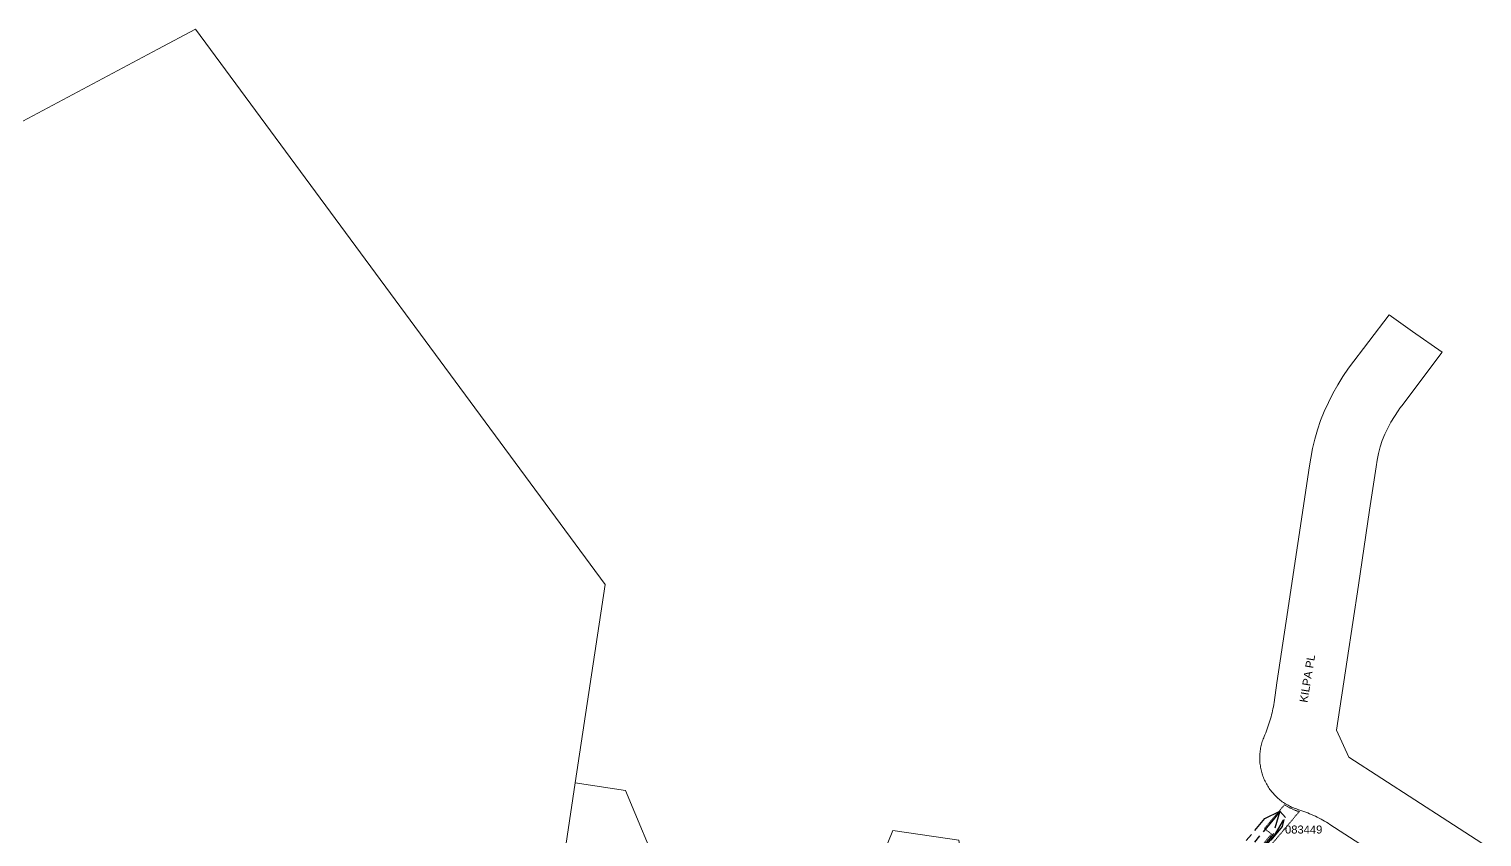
# Model space of a CAD drawing. Header units: metres. Extents: x 300268 to 302887, y 6172399 to 6173904.
# Drawn here: x 301193.7 to 301520.5, y 6173722.6 to 6173904.4 of the extents above; entities that cross this region are included whole.
import ezdxf

# ---------------------------------------------------------------- set-up
doc = ezdxf.new("R2010")
doc.units = ezdxf.units.M
for name, pattern in [('Cable Exist UG', [8.2, 4, -1.2, 1.8, -1.2]), ('HIDDEN', [0.375, 0.25, -0.125]), ('HIDDEN2', [0.1875, 0.125, -0.0625])]:
    doc.linetypes.add(name, pattern=pattern)
for name, color, linetype, lineweight in [('Cadastre Land Parcels_SP_EXT', 9, 'Continuous', 5), ('Cadastre Other Property_SP_EXT', 9, 'HIDDEN', 5), ('Cadastre Roads_SP_EXT', 9, 'Continuous', 5)]:
    doc.layers.add(name, color=color, linetype=linetype, lineweight=lineweight)
for name, color, linetype in [('Mains_HV_EXT', 7, 'Continuous'), ('Mains_LV_EXT', 7, 'Continuous'), ('Mains_SL_EXT', 7, 'Continuous'), ('Trench_SP_EXT', 7, 'Continuous')]:
    doc.layers.add(name, color=color, linetype=linetype)
doc.styles.get("Standard").update_dxf_attribs({"font": 'arial.ttf'})

msp = doc.modelspace()

# ---------------------------------------------------------------- linework, layer by layer
at = {"layer": 'Cadastre Land Parcels_SP_EXT', "linetype": 'Continuous'}
msp.add_lwpolyline([(300957.25, 6173645.2), (301295.52, 6173594.45), (301297.01, 6173604.42), (301297.01, 6173604.42), (301299.81, 6173623.07), (301303.08, 6173644.83), (301305.75, 6173662.63), (301307.6, 6173674.99), (301312.2, 6173705.65), (301316.57, 6173734.82), (301323.33, 6173779.45), (301231.2, 6173904.45), (301222.73, 6173899.93), (301209.21, 6173892.72), (301182.19, 6173878.31)], dxfattribs=at)
for points in [[(301340.58, 6173688.85), (301340.83, 6173689.79), (301341.16, 6173690.71), (301341.57, 6173691.59), (301342.05, 6173692.44), (301342.6, 6173693.24), (301343.22, 6173694), (301343.88, 6173694.7), (301327.89, 6173733.13), (301316.57, 6173734.82), (301312.2, 6173705.65), (301340.42, 6173687.9), (301340.58, 6173688.85)], [(301397.76, 6173683.07), (301399.11, 6173683.92), (301400.51, 6173684.69), (301401.95, 6173685.38), (301403.42, 6173686), (301404.92, 6173686.54), (301406.45, 6173686.99), (301408, 6173687.36), (301402.81, 6173721.89), (301387.98, 6173724.11), (301382.04, 6173709.45), (301396.46, 6173682.15), (301397.76, 6173683.07)]]:
    msp.add_lwpolyline(points, close=True, dxfattribs=at)
at = {"layer": 'Cadastre Other Property_SP_EXT', "linetype": 'HIDDEN2'}
msp.add_lwpolyline([(301479.41, 6173728.38), (301478.94, 6173728.48), (301478.94, 6173728.48, -0.056969), (301476.07, 6173729.87), (301476.07, 6173729.87), (301471.57, 6173724.55), (301473.13, 6173723.27), (301436.53, 6173679.74), (301437.68, 6173678.78), (301474.27, 6173722.3), (301479.41, 6173728.38)], format="xyb", close=True, dxfattribs=at)
at = {"layer": 'Cadastre Roads_SP_EXT', "linetype": 'Continuous'}
msp.add_lwpolyline([(301520.46, 6173721.27), (301512.81, 6173726.2), (301490.54, 6173740.57), (301487.77, 6173746.69), (301490.15, 6173762.52), (301492.67, 6173779.33), (301495.2, 6173796.14), (301496.67, 6173805.95), (301496.89, 6173807.45), (301497.2, 6173808.94), (301497.59, 6173810.41), (301498.06, 6173811.85), (301498.62, 6173813.26), (301499.26, 6173814.64), (301499.97, 6173815.98), (301500.77, 6173817.28), (301501.63, 6173818.54), (301502, 6173819.12), (301502.42, 6173819.67), (301511.48, 6173831.7), (301504.83, 6173836.4), (301499.58, 6173840.1), (301490.44, 6173828.13), (301489.21, 6173826.26), (301488.05, 6173824.35), (301486.95, 6173822.4), (301485.92, 6173820.42), (301484.97, 6173818.39), (301484.18, 6173816.35), (301483.49, 6173814.27), (301482.88, 6173812.16), (301482.37, 6173810.03), (301481.95, 6173807.87), (301481.72, 6173806.18), (301479.09, 6173788.68), (301476.46, 6173771.18), (301474.37, 6173757.33), (301473.7, 6173752.87), (301473.63, 6173752.41), (301473.55, 6173751.94), (301473.46, 6173751.48), (301473.37, 6173751.02), (301473.26, 6173750.56), (301473.15, 6173750.1), (301473.04, 6173749.65), (301472.91, 6173749.19), (301472.78, 6173748.74), (301472.64, 6173748.29), (301472.5, 6173747.85), (301472.35, 6173747.4), (301472.19, 6173746.96), (301472.02, 6173746.52), (301471.85, 6173746.08), (301471.67, 6173745.65), (301471.48, 6173745.21), (301471.38, 6173744.95), (301471.27, 6173744.69), (301471.16, 6173744.4), (301471.07, 6173744.11), (301470.98, 6173743.82), (301470.9, 6173743.53), (301470.82, 6173743.23), (301470.76, 6173742.93), (301470.7, 6173742.63), (301470.65, 6173742.33), (301470.6, 6173742.03), (301470.57, 6173741.72), (301470.54, 6173741.42), (301470.52, 6173741.11), (301470.5, 6173740.81), (301470.5, 6173740.5), (301470.5, 6173740.19), (301470.51, 6173739.89), (301470.53, 6173739.58), (301470.55, 6173739.28), (301470.59, 6173738.97), (301470.63, 6173738.67), (301470.67, 6173738.37), (301470.73, 6173738.07), (301470.79, 6173737.77), (301470.86, 6173737.47), (301470.94, 6173737.17), (301471.03, 6173736.88), (301471.12, 6173736.59), (301471.22, 6173736.3), (301471.33, 6173736.01), (301471.45, 6173735.73), (301471.57, 6173735.45), (301471.7, 6173735.17), (301471.83, 6173734.9), (301471.98, 6173734.63), (301472.13, 6173734.36), (301472.28, 6173734.1), (301472.44, 6173733.84), (301472.61, 6173733.58), (301472.79, 6173733.34), (301472.97, 6173733.09), (301473.16, 6173732.86), (301473.35, 6173732.62), (301473.55, 6173732.39), (301473.75, 6173732.17), (301473.96, 6173731.95), (301474.17, 6173731.74), (301474.39, 6173731.53), (301474.62, 6173731.33), (301474.85, 6173731.13), (301475.08, 6173730.94), (301475.32, 6173730.76), (301475.57, 6173730.58), (301475.82, 6173730.4), (301476.07, 6173730.24), (301476.32, 6173730.08), (301476.58, 6173729.92), (301476.85, 6173729.78), (301477.12, 6173729.64), (301477.39, 6173729.5), (301477.66, 6173729.38), (301477.94, 6173729.26), (301478.22, 6173729.14), (301478.5, 6173729.04), (301478.79, 6173728.94), (301479.08, 6173728.84), (301479.53, 6173728.7), (301479.97, 6173728.55), (301480.41, 6173728.39), (301480.85, 6173728.22), (301481.29, 6173728.05), (301481.72, 6173727.87), (301482.16, 6173727.68), (301482.58, 6173727.49), (301483.01, 6173727.29), (301483.43, 6173727.08), (301483.85, 6173726.87), (301484.27, 6173726.65), (301484.68, 6173726.42), (301485.09, 6173726.19), (301485.49, 6173725.95), (301485.89, 6173725.71), (301486.29, 6173725.45), (301493.01, 6173721.12)], dxfattribs=at)
at = {"layer": 'Mains_HV_EXT', "linetype": 'Cable Exist UG'}
msp.add_lwpolyline([(301333.68, 6173606.7), (301335.47, 6173617.57), (301336.92, 6173622.89), (301338.5, 6173626.98), (301339.77, 6173629.69), (301341.37, 6173632.72), (301343.01, 6173635.38), (301345.16, 6173638.36), (301347.76, 6173641.51), (301350.4, 6173644.29), (301354.24, 6173647.55), (301367.12, 6173656.91), (301387.09, 6173671.4), (301401.65, 6173681.84), (301405.03, 6173683.42), (301409.69, 6173684.71), (301415.81, 6173685.07), (301420.01, 6173684.47), (301424.52, 6173683.04), (301435.74, 6173677.68), (301466.35, 6173714.16), (301473.79, 6173722.97), (301476.25, 6173727.05), (301475, 6173728.45)], dxfattribs=at)
at = {"layer": 'Mains_LV_EXT', "linetype": 'Cable Exist UG'}
for points in [[(301475, 6173728.45), (301473.8, 6173726.87), (301433.75, 6173678.88), (301429.84, 6173681.32)], [(301475, 6173728.45), (301473.51, 6173723.25), (301435.39, 6173678.02), (301454.03, 6173665.16)]]:
    msp.add_lwpolyline(points, dxfattribs=at)
at = {"layer": 'Mains_SL_EXT', "linetype": 'Cable Exist UG'}
msp.add_lwpolyline([(301429.84, 6173681.32), (301431.4, 6173680.83), (301432.46, 6173680.17), (301432.46, 6173680.17), (301471.63, 6173726.79), (301475, 6173728.45)], dxfattribs=at)
at = {"layer": 'Trench_SP_EXT', "linetype": 'Cable Exist UG'}
msp.add_lwpolyline([(301475.91, 6173726.59), (301475.57, 6173725), (301436.61, 6173678.72), (301436.61, 6173678.72, -0.406148), (301434.89, 6173678.75), (301434.89, 6173678.75), (301430.01, 6173681.68)], format="xyb", dxfattribs=at)

# ---------------------------------------------------------------- texts
at = {"layer": 'Cadastre Other Property_SP_EXT'}
msp.add_text('083449', height=1.8, dxfattribs=at).set_placement((301476.18, 6173723.41))
at = {"layer": 'Cadastre Roads_SP_EXT'}
msp.add_text('KILPA PL', height=1.8, rotation=80.5564, dxfattribs=at).set_placement((301481.19, 6173752.78))

doc.saveas('drawing.dxf')
